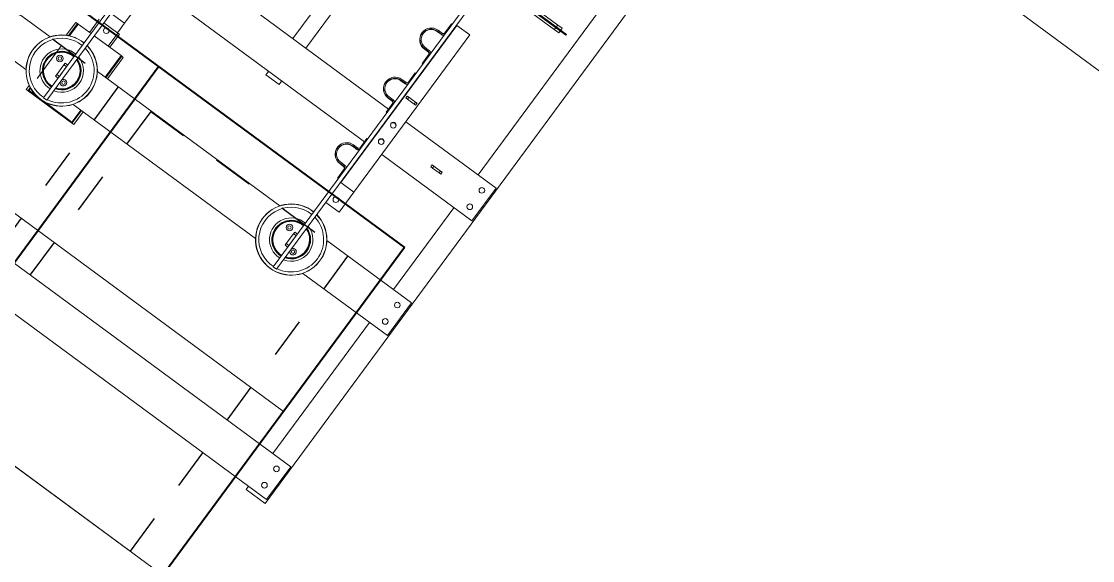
# Model space of a CAD drawing. Header units: metres. Extents: x 432095 to 435012, y 2470938 to 2473256.
# Drawn here: x 433770.201 to 433772.831, y 2471285.791 to 2471287.116 of the extents above; entities that cross this region are included whole.
import ezdxf

# ---------------------------------------------------------------- set-up
doc = ezdxf.new("R2010")
doc.units = ezdxf.units.M
doc.header["$MEASUREMENT"] = 0
doc.set_wipeout_variables(frame=1)
for name, pattern in [('MB D$0$ACAD_ISO02W100', [15, 12, -3]), ('MB D$0$DASHDOT', [1, 0.5, -0.25, 0, -0.25]), ('MB D$0$HIDDEN', [0.375, 0.25, -0.125])]:
    doc.linetypes.add(name, pattern=pattern)
for name, color, linetype, lineweight in [('cong trinh tram 110kv', 7, 'Continuous', 5), ('MB D$0$Co ban', 2, 'Continuous', 40), ('MB D$0$net dut du kien lam', 8, 'MB D$0$HIDDEN', 20)]:
    doc.layers.add(name, color=color, linetype=linetype, lineweight=lineweight)
doc.layers.add('MB D$0$khuat', color=252, linetype='MB D$0$ACAD_ISO02W100')

# ---------------------------------------------------------------- blocks, each defined once
blk = doc.blocks.new('MB D$0$MBA 63')
at = {"color": 8}
blk.add_line((105999.6, 29984.6), (105999.6, 31484.6), dxfattribs=at)
blk.add_line((106499.6, 30084.6), (106499.6, 31384.6))
at = {"layer": 'MB D$0$Co ban'}
for p, q in [((105499.6, 29984.6), (105499.6, 31484.6)), ((105499.6, 31484.6), (106499.6, 31484.6)), ((106499.6, 30734.6), (105499.6, 30734.6))]:
    blk.add_line(p, q, dxfattribs=at)
at = {"layer": 'MB D$0$khuat'}
for p, q in [((105599.6, 30784.6), (105599.6, 31384.6)), ((105599.6, 31384.6), (106499.6, 31384.6)), ((105599.6, 30784.6), (106499.6, 30784.6)), ((105599.6, 30684.6), (106499.6, 30684.6)), ((105599.6, 30084.6), (105599.6, 30684.6))]:
    blk.add_line(p, q, dxfattribs=at)
at = {"layer": 'MB D$0$net dut du kien lam', "color": 8, "linetype": 'MB D$0$DASHDOT', "ltscale": 0.5}
blk.add_line((106699.6, 30512.3), (98099.6, 30512.3), dxfattribs=at)
at = {"layer": 'MB D$0$net dut du kien lam', "color": 0, "linetype": 'ByBlock', "ltscale": 3}
for points in [[(106499.6, 25212.3), (106499.6, 35812.3), (98299.6, 35812.3), (98299.6, 25212.3)], [(104138.6, 27512.3), (104138.6, 33512.3), (100638.6, 33512.3), (100638.6, 27512.3)]]:
    blk.add_lwpolyline(points, close=True, dxfattribs=at)
blk = doc.blocks.new('MB D$0$mba 1')
at = {"layer": 'cong trinh tram 110kv'}
for p, q in [((-16835.9, 9978.9), (-17790.9, 9978.9)), ((-16890.9, 9988.9), (-16832.9, 9988.9)), ((-16890.9, 9978.9), (-16890.9, 9988.9)), ((-16835.9, 9978.9), (-16835.9, 9878.9)), ((-16832.9, 6788.9), (-16832.9, 9988.9)), ((-16835.9, 9878.9), (-17718.1, 9878.9)), ((-16890.9, 9478.9), (-16890.9, 9878.9)), ((-17908.4, 9517.9), (-17905.4, 9517.9)), ((-17908.4, 9505.6), (-17908.4, 9517.9)), ((-17901.4, 9517.9), (-17905.4, 9517.9)), ((-17903.4, 9515.9), (-17901.4, 9515.9)), ((-17903.4, 9508.1), (-17903.4, 9515.9)), ((-17770.4, 9517.9), (-17901.4, 9517.9)), ((-17901.4, 9517.9), (-17901.4, 9515.9)), ((-17901.4, 9515.9), (-17876.4, 9515.9)), ((-17901.4, 9509.1), (-17901.4, 9515.9)), ((-17851.9, 9508.9), (-17861.9, 9508.9)), ((-17861.9, 7348.9), (-17861.9, 9508.9)), ((-17855.5, 9515.9), (-17770.4, 9515.9)), ((-17851.9, 9508.9), (-17851.9, 7348.9)), ((-17766.4, 9517.9), (-17770.4, 9517.9)), ((-17770.4, 9517.9), (-17770.4, 9515.9)), ((-17770.4, 9515.9), (-17768.4, 9515.9)), ((-17770.4, 9515.9), (-17770.4, 9478.9)), ((-17768.4, 9515.9), (-17768.4, 9478.9)), ((-17766.4, 9517.9), (-17763.4, 9517.9)), ((-17763.4, 9517.9), (-17763.4, 9478.9)), ((-17151.9, 9508.9), (-17161.9, 9508.9)), ((-17161.9, 7348.9), (-17161.9, 9508.9)), ((-17151.9, 9508.9), (-17151.9, 7348.9)), ((-18243.9, 9478.9), (-17937.9, 9478.9)), ((-17793.9, 9478.9), (-17237.9, 9478.9)), ((-17093.9, 9478.9), (-16835.9, 9478.9)), ((-16835.9, 9478.9), (-16835.9, 9378.9)), ((-17861.9, 9448.9), (-17869.9, 9448.9)), ((-17869.9, 9448.9), (-17869.9, 9443.9)), ((-17869.9, 9443.9), (-17861.9, 9443.9)), ((-17869.9, 9413.9), (-17869.9, 9443.9)), ((-17861.9, 9443.9), (-17861.9, 9413.9)), ((-17161.9, 9448.9), (-17169.9, 9448.9)), ((-17169.9, 9448.9), (-17169.9, 9443.9)), ((-17169.9, 9443.9), (-17161.9, 9443.9)), ((-17169.9, 9413.9), (-17169.9, 9443.9)), ((-17161.9, 9443.9), (-17161.9, 9413.9)), ((-17861.9, 9413.9), (-17869.9, 9413.9)), ((-17869.9, 9413.9), (-17869.9, 9408.9)), ((-17161.9, 9413.9), (-17169.9, 9413.9)), ((-17169.9, 9413.9), (-17169.9, 9408.9)), ((-17869.9, 9408.9), (-17861.9, 9408.9)), ((-17169.9, 9408.9), (-17161.9, 9408.9)), ((-18243.9, 9378.9), (-17937.9, 9378.9)), ((-17793.9, 9378.9), (-17237.9, 9378.9)), ((-17770.4, 9378.9), (-17770.4, 9312.9)), ((-17768.4, 9378.9), (-17768.4, 9312.9)), ((-17763.4, 9378.9), (-17763.4, 9312.9)), ((-17093.9, 9378.9), (-16835.9, 9378.9)), ((-16890.9, 9128.9), (-16890.9, 9378.9)), ((-17908.4, 9312.9), (-17908.4, 9352.3)), ((-17903.4, 9312.9), (-17903.4, 9349.8)), ((-17901.4, 9312.9), (-17901.4, 9348.8)), ((-17903.4, 9312.9), (-17908.4, 9312.9)), ((-17903.4, 9312.9), (-17901.4, 9312.9)), ((-17861.9, 9312.9), (-17901.4, 9312.9)), ((-17866.9, 9312.9), (-17866.9, 9272.9)), ((-17770.4, 9312.9), (-17851.9, 9312.9)), ((-17809.9, 9312.9), (-17809.9, 9272.9)), ((-17804.9, 9272.9), (-17804.9, 9312.9)), ((-17770.4, 9312.9), (-17768.4, 9312.9)), ((-17763.4, 9312.9), (-17768.4, 9312.9)), ((-17151.9, 9304.9), (-17110.9, 9304.9)), ((-17110.9, 9243.9), (-17110.9, 9304.9)), ((-17851.9, 9272.9), (-17809.9, 9272.9)), ((-17810.9, 9243.9), (-17810.9, 9272.9)), ((-17809.9, 9272.9), (-17804.9, 9272.9)), ((-17810.9, 9243.9), (-17850.9, 9243.9)), ((-17810.9, 9243.9), (-17810.9, 8763.9)), ((-17163.9, 9239.9), (-17161.9, 9239.9)), ((-17163.9, 9238.9), (-17163.9, 9239.9)), ((-17163.9, 9238.9), (-17163.9, 9210.9)), ((-17161.9, 9238.9), (-17163.9, 9238.9)), ((-17150.9, 9244.9), (-17151.9, 9244.9)), ((-17150.9, 9243.9), (-17151.9, 9243.9)), ((-17150.9, 9243.9), (-17150.9, 9244.9)), ((-17110.9, 9243.9), (-17150.9, 9243.9)), ((-17150.9, 8763.9), (-17150.9, 9243.9)), ((-17110.9, 9243.9), (-17110.9, 8763.9)), ((-17180.9, 9207.9), (-17167.9, 9207.9)), ((-17167.9, 9206.9), (-17180.9, 9206.9)), ((-17180.9, 9203.9), (-17167.9, 9203.9)), ((-17180.9, 9154.9), (-17167.9, 9154.9)), ((-17167.9, 9153.9), (-17180.9, 9153.9)), ((-17180.9, 9150.9), (-17167.9, 9150.9)), ((-17810.9, 9128.9), (-17163.9, 9128.9)), ((-17455.9, 9139.9), (-17455.9, 9129.9)), ((-17455.9, 9139.9), (-17415.9, 9139.9)), ((-17415.9, 9139.9), (-17415.9, 9129.9)), ((-17163.9, 9146.9), (-17163.9, 9118.9)), ((-17110.9, 9128.9), (-16835.9, 9128.9)), ((-16835.9, 9128.9), (-16835.9, 9028.9)), ((-17163.9, 9118.9), (-17161.9, 9118.9)), ((-16990.9, 9081.9), (-16995.9, 9081.9)), ((-16995.9, 9075.9), (-16995.9, 9081.9)), ((-16995.9, 9075.9), (-16990.9, 9075.9)), ((-16990.9, 9081.9), (-16970.9, 9081.9)), ((-16990.9, 9075.9), (-16990.9, 9081.9)), ((-16970.9, 9075.9), (-16990.9, 9075.9)), ((-16965.9, 9081.9), (-16970.9, 9081.9)), ((-16970.9, 9075.9), (-16970.9, 9081.9)), ((-16970.9, 9075.9), (-16965.9, 9075.9)), ((-16965.9, 9075.9), (-16965.9, 9081.9)), ((-17810.9, 9028.9), (-17163.9, 9028.9)), ((-17455.9, 9028.9), (-17455.9, 8218.9)), ((-17415.9, 9028.9), (-17415.9, 8218.9)), ((-17163.9, 9038.9), (-17163.9, 9010.9)), ((-17161.9, 9038.9), (-17163.9, 9038.9)), ((-17110.9, 9028.9), (-16835.9, 9028.9)), ((-16890.9, 8178.9), (-16890.9, 9028.9)), ((-17167.9, 9007.9), (-17180.9, 9007.9)), ((-17167.9, 9006.9), (-17180.9, 9006.9)), ((-17180.9, 9003.9), (-17167.9, 9003.9)), ((-17140.9, 8981.9), (-17145.9, 8981.9)), ((-17145.9, 8981.9), (-17145.9, 8975.9)), ((-17145.9, 8975.9), (-17140.9, 8975.9)), ((-17140.9, 8981.9), (-17120.9, 8981.9)), ((-17140.9, 8981.9), (-17140.9, 8975.9)), ((-17120.9, 8975.9), (-17140.9, 8975.9)), ((-17115.9, 8981.9), (-17120.9, 8981.9)), ((-17120.9, 8981.9), (-17120.9, 8975.9)), ((-17120.9, 8975.9), (-17115.9, 8975.9)), ((-17115.9, 8981.9), (-17115.9, 8975.9)), ((-17167.9, 8954.9), (-17180.9, 8954.9)), ((-17167.9, 8953.9), (-17180.9, 8953.9)), ((-17180.9, 8950.9), (-17167.9, 8950.9)), ((-17163.9, 8946.9), (-17163.9, 8918.9)), ((-17163.9, 8918.9), (-17161.9, 8918.9)), ((-17163.9, 8889.9), (-17163.9, 8888.9)), ((-17161.9, 8889.9), (-17163.9, 8889.9)), ((-17163.9, 8888.9), (-17163.9, 8860.9)), ((-17161.9, 8888.9), (-17163.9, 8888.9)), ((-17167.9, 8857.9), (-17180.9, 8857.9)), ((-17167.9, 8856.9), (-17180.9, 8856.9)), ((-17180.9, 8853.9), (-17167.9, 8853.9)), ((-17167.9, 8804.9), (-17180.9, 8804.9)), ((-17167.9, 8803.9), (-17180.9, 8803.9)), ((-17180.9, 8800.9), (-17167.9, 8800.9)), ((-17163.9, 8796.9), (-17163.9, 8768.9)), ((-17163.9, 8768.9), (-17161.9, 8768.9)), ((-17151.9, 8763.9), (-17150.9, 8763.9)), ((-17110.9, 8763.9), (-17150.9, 8763.9)), ((-17115.9, 8630.4), (-16952.1, 8630.4)), ((-16940.9, 8624.6), (-17115.9, 8624.6)), ((-16938.4, 8630.4), (-16952.1, 8630.4)), ((-16952.1, 8630.4), (-16952.1, 8624.6)), ((-16940.9, 8624.6), (-16920.9, 8624.6)), ((-16940.9, 8624.6), (-16940.9, 8622.2)), ((-16938.4, 8630.4), (-16938.4, 8624.6)), ((-16920.9, 8622.2), (-16920.9, 8624.6)), ((-17115.9, 8622.2), (-16940.9, 8622.2)), ((-16952.1, 8616.4), (-17115.9, 8616.4)), ((-16952.1, 8616.4), (-16952.1, 8622.2)), ((-16952.1, 8616.4), (-16938.4, 8616.4)), ((-16920.9, 8622.2), (-16940.9, 8622.2)), ((-16938.4, 8616.4), (-16938.4, 8622.2))]:
    blk.add_line(p, q, dxfattribs=at)
for centre, radius in [((-16860.9, 9953.9), 7), ((-16860.9, 9903.9), 7), ((-17844.7, 9450.2), 4.19), ((-17144.7, 9450.2), 4.19), ((-16860.9, 9453.9), 7), ((-17887.1, 9407.7), 8), ((-17187.1, 9407.7), 8), ((-17887.1, 9407.7), 4.19), ((-17187.1, 9407.7), 4.19), ((-16860.9, 9403.9), 7), ((-17835.9, 9284.9), 7), ((-17135.9, 9284.9), 7), ((-17130.9, 9103.9), 7), ((-16860.9, 9103.9), 7), ((-17130.9, 9053.9), 7), ((-16860.9, 9053.9), 7)]:
    blk.add_circle(centre, radius, dxfattribs=at)
for centre, radius, start, end in [((-17865.9, 9428.9), 87.6, 279.1955, 272.6169), ((-17865.9, 9428.9), 87.6, 279.1945, 272.6166), ((-17865.9, 9428.9), 87.6, 279.1935, 272.6164), ((-17865.9, 9428.9), 87.4, 279.2152, 272.6225), ((-17865.9, 9428.9), 87.2, 279.2361, 272.6284), ((-17865.9, 9428.9), 79.6, 87.1193, 272.8807), ((-17905.4, 9515.9), 2, 0, 90), ((-17865.9, 9428.9), 79.6, 280.1308, 79.8692), ((-17766.4, 9515.9), 2, 90, 180), ((-17165.9, 9428.9), 87.6, 279.1955, 272.6169), ((-17165.9, 9428.9), 87.6, 279.1945, 272.6166), ((-17165.9, 9428.9), 87.6, 279.1935, 272.6164), ((-17165.9, 9428.9), 87.4, 279.2152, 272.6225), ((-17165.9, 9428.9), 87.2, 279.2361, 272.6284), ((-17165.9, 9428.9), 79.6, 87.1193, 272.8807), ((-17165.9, 9428.9), 79.6, 280.1308, 79.8692), ((-17865.9, 9428.9), 53.3, 85.694, 274.306), ((-17865.9, 9428.9), 47.5, 85.1694, 274.8306), ((-17865.9, 9428.9), 46.5, 85.0652, 274.9348), ((-17865.9, 9428.9), 45, 84.9003, 275.0997), ((-17865.9, 9428.9), 53.3, 285.2359, 74.7641), ((-17865.9, 9428.9), 47.5, 287.1418, 72.8582), ((-17865.9, 9428.9), 46.5, 287.5222, 72.4778), ((-17865.9, 9428.9), 45, 288.1262, 71.8738), ((-17165.9, 9428.9), 53.3, 85.694, 274.306), ((-17165.9, 9428.9), 47.5, 85.1694, 274.8306), ((-17165.9, 9428.9), 46.5, 85.0652, 274.9348), ((-17165.9, 9428.9), 45, 84.9003, 275.0997), ((-17165.9, 9428.9), 53.3, 285.2359, 74.7641), ((-17165.9, 9428.9), 47.5, 287.1418, 72.8582), ((-17165.9, 9428.9), 46.5, 287.5222, 72.4778), ((-17165.9, 9428.9), 45, 288.1262, 71.8738), ((-17844.7, 9450.2), 8, 205.6241, 154.3759), ((-17144.7, 9450.2), 8, 205.6241, 154.3759), ((-17180.9, 9179.9), 28, 90, 181.0232), ((-17180.9, 9178.9), 28, 90, 270), ((-17180.9, 9178.9), 25, 90, 270), ((-17167.9, 9211.9), 4, 270, 0), ((-17167.9, 9210.9), 4, 270, 0), ((-17167.9, 9210.9), 7, 270, 328.9973), ((-17180.9, 9179.9), 25, 181.146, 270), ((-17167.9, 9147.9), 7, 31.0027, 90), ((-17167.9, 9146.9), 7, 31.0027, 90), ((-17167.9, 9146.9), 4, 0, 90), ((-17130.9, 9104.9), 7, 184.096, 355.904), ((-17130.9, 9054.9), 7, 184.096, 355.904), ((-17180.9, 8979.9), 28, 90, 181.0232), ((-17180.9, 8978.9), 28, 90, 270), ((-17180.9, 8978.9), 25, 90, 270), ((-17167.9, 9011.9), 4, 270, 0), ((-17167.9, 9010.9), 4, 270, 0), ((-17167.9, 9010.9), 7, 270, 328.9973), ((-17180.9, 8979.9), 25, 181.146, 270), ((-17167.9, 8947.9), 7, 31.0027, 90), ((-17167.9, 8946.9), 7, 31.0027, 90), ((-17167.9, 8946.9), 4, 0, 90), ((-17167.9, 8861.9), 4, 270, 0), ((-17180.9, 8829.9), 28, 90, 181.0232), ((-17180.9, 8828.9), 28, 90, 270), ((-17180.9, 8828.9), 25, 90, 270), ((-17167.9, 8860.9), 4, 270, 0), ((-17167.9, 8860.9), 7, 270, 328.9973), ((-17180.9, 8829.9), 25, 181.146, 270), ((-17167.9, 8797.9), 7, 31.0027, 90), ((-17167.9, 8796.9), 7, 31.0027, 90), ((-17167.9, 8796.9), 4, 0, 90)]:
    blk.add_arc(centre, radius, start, end, dxfattribs=at)

msp = doc.modelspace()

# ---------------------------------------------------------------- block references
at = {"layer": 'cong trinh tram 110kv', "yscale": 0.00100000003283925, "zscale": 0.001}
for name, p, xscale, rotation in [('MB D$0$MBA 63', (433808.3774, 2471390.1698), 0.001000000045165598, 233.6153637256497), ('MB D$0$mba 1', (433790.2762, 2471283.9879), -0.001000000032834317, 143.6153590623919)]:
    msp.add_blockref(name, p, dxfattribs=dict(at, xscale=xscale, rotation=rotation))

# ---------------------------------------------------------------- next in the draw order: wipeouts: each hides what was drawn before it
msp.add_wipeout([(433769.1, 2471284.1645), (433770.2506, 2471285.7261), (433769.0431, 2471286.6159), (433767.8924, 2471285.0543)]).dxf.layer = 'cong trinh tram 110kv'

doc.saveas('drawing.dxf')
